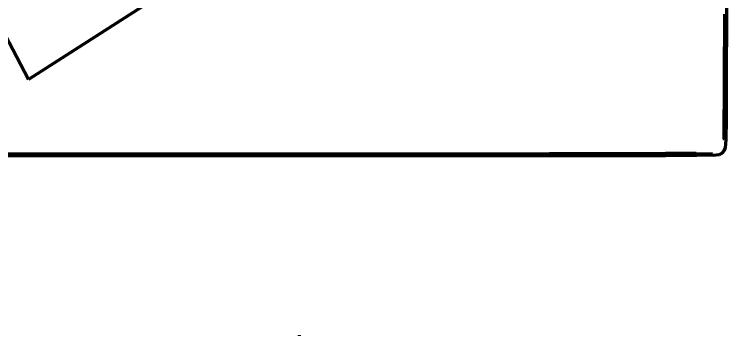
# Model space of a CAD drawing. Header units: millimetres. Extents: x 4307 to 31003, y 2809 to 20009.
# Drawn here: x 17752.6 to 17953.4, y 8439.9 to 8530.5 of the extents above; entities that cross this region are included whole.
import ezdxf

# ---------------------------------------------------------------- set-up
doc = ezdxf.new("R2010")
doc.units = ezdxf.units.MM
doc.layers.add('ProfileEdges', color=7, linetype='Continuous')

msp = doc.modelspace()

# ---------------------------------------------------------------- linework, layer by layer
at = {"layer": 'ProfileEdges', "lineweight": 211}
for p, q in [((17953.35, 8530.46), (17953.36, 8780.32)), ((17698.6, 8622.7), (17756.59, 8512.11)), ((17821.99, 8554.06), (17756.59, 8512.11)), ((17952.76, 8512.24), (17952.79, 8530.54)), ((17952.92, 8530.52), (17952.89, 8512.21)), ((17953.31, 8512.14), (17953.35, 8530.46)), ((17952.63, 8495.27), (17952.76, 8512.24)), ((17952.76, 8512.24), (17952.75, 8509.63)), ((17952.89, 8512.21), (17952.84, 8501.04)), ((17953.25, 8500.93), (17953.31, 8512.14)), ((17952.71, 8501.07), (17952.75, 8509.63)), ((17952.75, 8509.63), (17952.75, 8501.06)), ((17952.63, 8495.27), (17952.71, 8501.07)), ((17952.75, 8501.06), (17952.84, 8501.04)), ((17952.75, 8501.06), (17952.76, 8495.22)), ((17952.84, 8501.04), (17952.76, 8495.22)), ((17953.16, 8495.08), (17953.25, 8500.93)), ((17952.76, 8495.22), (17952.63, 8495.27)), ((17953.04, 8492.82), (17953.16, 8495.08)), ((17952.66, 8491.98), (17953.04, 8492.82)), ((17921.88, 8490.59), (17436.7, 8490.58)), ((17903.44, 8490.8), (17455.14, 8490.8)), ((17455.17, 8491.18), (17903.41, 8491.18)), ((17921.83, 8491.05), (17882.26, 8491.03)), ((17882.26, 8491.03), (17903.44, 8490.91)), ((17921.81, 8491.2), (17903.41, 8491.18)), ((17903.41, 8491.18), (17921.83, 8491.05)), ((17903.44, 8490.91), (17921.83, 8491.05)), ((17903.44, 8490.8), (17903.44, 8490.91)), ((17936.07, 8491.23), (17921.81, 8491.2)), ((17921.83, 8491.05), (17936.09, 8491.09)), ((17936.15, 8490.64), (17921.88, 8490.59)), ((17944.79, 8491.29), (17936.07, 8491.23)), ((17936.09, 8491.09), (17944.81, 8491.15)), ((17944.9, 8490.71), (17936.15, 8490.64)), ((17944.81, 8491.15), (17949.38, 8491.24)), ((17949.51, 8490.79), (17944.9, 8490.71)), ((17949.51, 8490.79), (17951.3, 8491.01)), ((17951.3, 8491.01), (17952.09, 8491.34)), ((17952.09, 8491.34), (17952.66, 8491.98)), ((17832.88, 8440.11), (17832.91, 8439.92))]:
    msp.add_line(p, q, dxfattribs=at)

doc.saveas('drawing.dxf')
